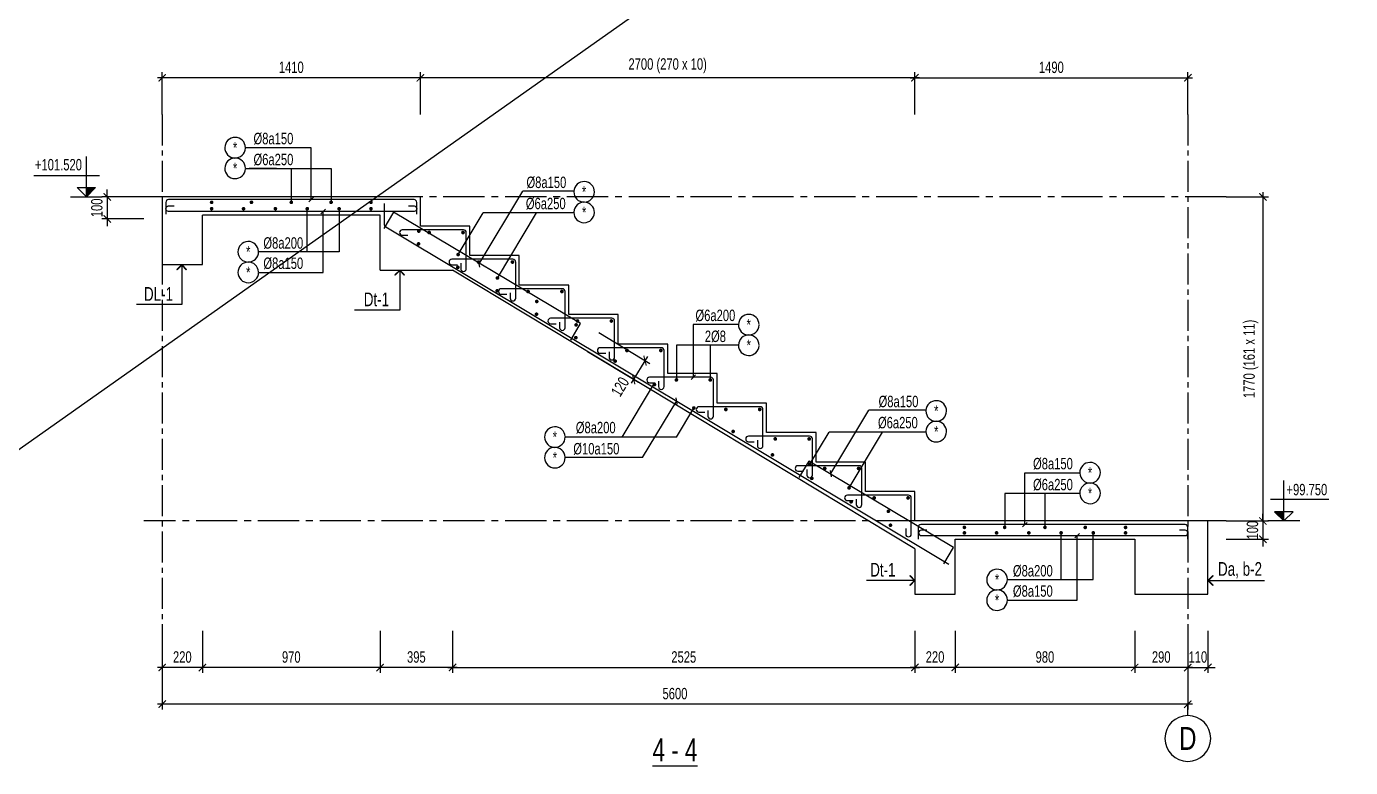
# Model space of a CAD drawing. Header units: millimetres. Extents: x -77370 to 109412, y -14880 to 214694.
# Drawn here: x 18542 to 33001, y 115841 to 123934 of the extents above; entities that cross this region are included whole.
import ezdxf
from ezdxf.enums import TextEntityAlignment as Align

# ---------------------------------------------------------------- set-up
doc = ezdxf.new("R2010")
doc.units = ezdxf.units.MM
doc.header["$LTSCALE"] = 300
doc.header["$MEASUREMENT"] = 0
doc.header["$PDMODE"] = 66
doc.linetypes.add('CENTER2', pattern=[1.125, 0.75, -0.125, 0.125, -0.125])
doc.layers.get('0').update_dxf_attribs({"linetype": 'CONTINUOUS'})
doc.layers.get('DEFPOINTS').update_dxf_attribs({"linetype": 'CONTINUOUS'})
for name, color, linetype in [('CDC.01.AXIS', 160, 'CENTER2'), ('CDC.02.DIM', 1, 'CONTINUOUS'), ('CDC.03.BORDER', 3, 'CONTINUOUS'), ('CDC.05.STEEL', 4, 'CONTINUOUS'), ('CDC.06.TEXT', 2, 'CONTINUOUS'), ('CDC.11.NOTE', 8, 'CONTINUOUS'), ('CDC.14.STEELNUM', 2, 'CONTINUOUS'), ('KCS_DIM', 1, 'CONTINUOUS'), ('KCS_SNODE', 6, 'CONTINUOUS')]:
    doc.layers.add(name, color=color, linetype=linetype)
doc.layers.add('KCS_Plotter', color=11, linetype='CONTINUOUS', plot=False)
doc.styles.add('KCS_BIGTEXT', font='arial.ttf', dxfattribs={"width": 0.7})
doc.styles.add('KCS_SMTEXT', font='arial.ttf', dxfattribs={"width": 0.7})
doc.styles.add('SMTEXT', font='arial.ttf', dxfattribs={"width": 0.7})
doc.dimstyles.new('KCS_DIM25', dxfattribs={"dimscale": 2, "dimtxt": 62.5, "dimasz": 40, "dimexe": 30, "dimexo": 0, "dimgap": 25, "dimtad": 1, "dimdec": 0, "dimlfac": 0.5, "dimzin": 13, "dimdsep": 46, "dimtxsty": 'KCS_SMTEXT', "dimblk": 'ARCHTICK', "dimcen": 0, "dimdle": 25, "dimclrd": 1, "dimclre": 1, "dimclrt": 2, "dimadec": 0, "dimazin": 0, "dimtfac": 1, "dimtdec": 0, "dimtix": 1, "dimtmove": 2, "dimatfit": 3, "dimfxl": 1, "dimtolj": 1, "dimtzin": 13, "dimarcsym": 0})

# ---------------------------------------------------------------- blocks, each defined once
blk = doc.blocks.new('_ArchTick')
at = {"color": 0, "linetype": 'ByBlock', "const_width": 0.15}
blk.add_lwpolyline([(-0.5, -0.5), (0.5, 0.5)], dxfattribs=at)
blk = doc.blocks.new('*D301')
at = {"layer": 'CDC.02.DIM', "color": 1, "lineweight": -2, "transparency": 16777216}
for p, q in [((31644, 122073), (32104, 122073)), ((32044, 122123), (32044, 118483)), ((31644, 118533), (32104, 118533))]:
    blk.add_line(p, q, dxfattribs=at)
at = {"layer": 'DEFPOINTS', "color": 0, "transparency": 16777216}
for p in [(31644, 122073), (31644, 118533), (32044, 118533)]:
    blk.add_point(p, dxfattribs=at)
at = {"layer": 'CDC.02.DIM', "color": 1, "lineweight": -2, "transparency": 16777216, "xscale": 80, "yscale": 80, "zscale": 80}
for p, rotation in [((32044, 122073), 90), ((32044, 118533), 270)]:
    blk.add_blockref('_ArchTick', p, dxfattribs=dict(at, rotation=rotation))
at = {"layer": 'CDC.02.DIM', "color": 2, "transparency": 16777216, "insert": (31912, 120303), "char_height": 125, "attachment_point": 5, "rotation": 90, "style": 'KCS_SMTEXT'}
blk.add_mtext('\\A1;1770 (161 x 11)', dxfattribs=at)
blk = doc.blocks.new('*D302')
at = {"layer": 'CDC.02.DIM', "color": 1, "lineweight": -2, "transparency": 16777216}
for p, q in [((23195, 117333), (23195, 116873)), ((28244, 117333), (28244, 116873)), ((23145, 116933), (28294, 116933))]:
    blk.add_line(p, q, dxfattribs=at)
at = {"layer": 'DEFPOINTS', "color": 0, "transparency": 16777216}
for p in [(23195, 117333, 0), (28244, 117333), (28244, 116933)]:
    blk.add_point(p, dxfattribs=at)
at = {"layer": 'CDC.02.DIM', "color": 1, "lineweight": -2, "transparency": 16777216, "xscale": 80, "yscale": 80, "zscale": 80, "rotation": 180}
blk.add_blockref('_ArchTick', (23195, 116933), dxfattribs=at)
at = {"layer": 'CDC.02.DIM', "color": 1, "lineweight": -2, "transparency": 16777216, "xscale": 80, "yscale": 80, "zscale": 80}
blk.add_blockref('_ArchTick', (28244, 116933), dxfattribs=at)
at = {"layer": 'CDC.02.DIM', "color": 2, "transparency": 16777216, "insert": (25720, 117047), "char_height": 125, "attachment_point": 5, "style": 'KCS_SMTEXT'}
blk.add_mtext('\\A1;2525', dxfattribs=at)
blk = doc.blocks.new('*D315')
at = {"layer": 'CDC.02.DIM', "color": 1, "lineweight": -2, "transparency": 16777216}
for p, q in [((28244, 117333), (28244, 116873)), ((28684, 117333), (28684, 116873)), ((28734, 116933), (28194, 116933))]:
    blk.add_line(p, q, dxfattribs=at)
at = {"layer": 'DEFPOINTS', "color": 0, "transparency": 16777216}
for p in [(28244, 117333), (28684, 117333), (28244, 116933)]:
    blk.add_point(p, dxfattribs=at)
at = {"layer": 'CDC.02.DIM', "color": 1, "lineweight": -2, "transparency": 16777216, "xscale": 80, "yscale": 80, "zscale": 80, "rotation": 180}
blk.add_blockref('_ArchTick', (28244, 116933), dxfattribs=at)
at = {"layer": 'CDC.02.DIM', "color": 1, "lineweight": -2, "transparency": 16777216, "xscale": 80, "yscale": 80, "zscale": 80}
blk.add_blockref('_ArchTick', (28684, 116933), dxfattribs=at)
at = {"layer": 'CDC.02.DIM', "color": 2, "transparency": 16777216, "insert": (28464, 117047), "char_height": 125, "attachment_point": 5, "style": 'KCS_SMTEXT'}
blk.add_mtext('\\A1;220', dxfattribs=at)
blk = doc.blocks.new('*D316')
at = {"layer": 'CDC.02.DIM', "color": 1, "lineweight": -2, "transparency": 16777216}
for p, q in [((31224, 117333), (31224, 116873)), ((31444, 117333), (31444, 116873)), ((31224, 116933), (31144, 116933)), ((31224, 116933), (31444, 116933)), ((31444, 116933), (31524, 116933))]:
    blk.add_line(p, q, dxfattribs=at)
at = {"layer": 'DEFPOINTS', "color": 0, "transparency": 16777216}
for p in [(31224, 117333), (31444, 117333), (31444, 116933)]:
    blk.add_point(p, dxfattribs=at)
at = {"layer": 'CDC.02.DIM', "color": 1, "lineweight": -2, "transparency": 16777216, "xscale": 80, "yscale": 80, "zscale": 80}
blk.add_blockref('_ArchTick', (31224, 116933), dxfattribs=at)
at = {"layer": 'CDC.02.DIM', "color": 1, "lineweight": -2, "transparency": 16777216, "xscale": 80, "yscale": 80, "zscale": 80, "rotation": 180}
blk.add_blockref('_ArchTick', (31444, 116933), dxfattribs=at)
at = {"layer": 'CDC.02.DIM', "color": 2, "transparency": 16777216, "insert": (31334, 117047), "char_height": 125, "attachment_point": 5, "style": 'KCS_SMTEXT'}
blk.add_mtext('\\A1;110', dxfattribs=at)
blk = doc.blocks.new('*D317')
at = {"layer": 'CDC.02.DIM', "color": 1, "lineweight": -2, "transparency": 16777216}
for p, q in [((30644, 117333), (30644, 116873)), ((31224, 117333), (31224, 116873)), ((31274, 116933), (30594, 116933))]:
    blk.add_line(p, q, dxfattribs=at)
at = {"layer": 'DEFPOINTS', "color": 0, "transparency": 16777216}
for p in [(30644, 117333, 0), (31224, 117333, 0), (30644, 116933)]:
    blk.add_point(p, dxfattribs=at)
at = {"layer": 'CDC.02.DIM', "color": 1, "lineweight": -2, "transparency": 16777216, "xscale": 80, "yscale": 80, "zscale": 80, "rotation": 180}
blk.add_blockref('_ArchTick', (30644, 116933), dxfattribs=at)
at = {"layer": 'CDC.02.DIM', "color": 1, "lineweight": -2, "transparency": 16777216, "xscale": 80, "yscale": 80, "zscale": 80}
blk.add_blockref('_ArchTick', (31224, 116933), dxfattribs=at)
at = {"layer": 'CDC.02.DIM', "color": 2, "transparency": 16777216, "insert": (30934, 117047), "char_height": 125, "attachment_point": 5, "style": 'KCS_SMTEXT'}
blk.add_mtext('\\A1;290', dxfattribs=at)
blk = doc.blocks.new('*D318')
at = {"layer": 'CDC.02.DIM', "color": 1, "lineweight": -2, "transparency": 16777216}
for p, q in [((28294, 123373), (22794, 123373)), ((22844, 122973), (22844, 123433)), ((28244, 122973), (28244, 123433))]:
    blk.add_line(p, q, dxfattribs=at)
at = {"layer": 'DEFPOINTS', "color": 0, "transparency": 16777216}
for p in [(22844, 123373), (22844, 122973), (28244, 122973, 0)]:
    blk.add_point(p, dxfattribs=at)
at = {"layer": 'CDC.02.DIM', "color": 1, "lineweight": -2, "transparency": 16777216, "xscale": 80, "yscale": 80, "zscale": 80, "rotation": 180}
blk.add_blockref('_ArchTick', (22844, 123373), dxfattribs=at)
at = {"layer": 'CDC.02.DIM', "color": 1, "lineweight": -2, "transparency": 16777216, "xscale": 80, "yscale": 80, "zscale": 80}
blk.add_blockref('_ArchTick', (28244, 123373), dxfattribs=at)
at = {"layer": 'CDC.02.DIM', "color": 2, "transparency": 16777216, "insert": (25544, 123505), "char_height": 125, "attachment_point": 5, "style": 'KCS_SMTEXT'}
blk.add_mtext('\\A1;2700 (270 x 10)', dxfattribs=at)
blk = doc.blocks.new('*D319')
at = {"layer": 'CDC.02.DIM', "color": 1, "lineweight": -2, "transparency": 16777216}
for p, q in [((22894, 123373), (19974, 123373)), ((20024, 122973), (20024, 123433)), ((22844, 122973), (22844, 123433))]:
    blk.add_line(p, q, dxfattribs=at)
at = {"layer": 'DEFPOINTS', "color": 0, "transparency": 16777216}
for p in [(20024, 123373), (20024, 122973), (22844, 122973)]:
    blk.add_point(p, dxfattribs=at)
at = {"layer": 'CDC.02.DIM', "color": 1, "lineweight": -2, "transparency": 16777216, "xscale": 80, "yscale": 80, "zscale": 80, "rotation": 180}
blk.add_blockref('_ArchTick', (20024, 123373), dxfattribs=at)
at = {"layer": 'CDC.02.DIM', "color": 1, "lineweight": -2, "transparency": 16777216, "xscale": 80, "yscale": 80, "zscale": 80}
blk.add_blockref('_ArchTick', (22844, 123373), dxfattribs=at)
at = {"layer": 'CDC.02.DIM', "color": 2, "transparency": 16777216, "insert": (21434, 123487), "char_height": 125, "attachment_point": 5, "style": 'KCS_SMTEXT'}
blk.add_mtext('\\A1;1410', dxfattribs=at)
blk = doc.blocks.new('*D320')
at = {"layer": 'CDC.02.DIM', "color": 1, "lineweight": -2, "transparency": 16777216}
for p, q in [((28194, 123373), (31275, 123373)), ((28244, 122973), (28244, 123433)), ((31225, 122973), (31225, 123433))]:
    blk.add_line(p, q, dxfattribs=at)
at = {"layer": 'DEFPOINTS', "color": 0, "transparency": 16777216}
for p in [(31225, 123373), (28244, 122973, 0), (31225, 122973)]:
    blk.add_point(p, dxfattribs=at)
at = {"layer": 'CDC.02.DIM', "color": 1, "lineweight": -2, "transparency": 16777216, "xscale": 80, "yscale": 80, "zscale": 80, "rotation": 180}
blk.add_blockref('_ArchTick', (28244, 123373), dxfattribs=at)
at = {"layer": 'CDC.02.DIM', "color": 1, "lineweight": -2, "transparency": 16777216, "xscale": 80, "yscale": 80, "zscale": 80}
blk.add_blockref('_ArchTick', (31225, 123373), dxfattribs=at)
at = {"layer": 'CDC.02.DIM', "color": 2, "transparency": 16777216, "insert": (29734, 123487), "char_height": 125, "attachment_point": 5, "style": 'KCS_SMTEXT'}
blk.add_mtext('\\A1;1490', dxfattribs=at)
blk = doc.blocks.new('*D321')
at = {"layer": 'CDC.02.DIM', "color": 1, "lineweight": -2, "transparency": 16777216}
for p, q in [((28684, 117333), (28684, 116873)), ((30644, 117333), (30644, 116873)), ((30694, 116933), (28634, 116933))]:
    blk.add_line(p, q, dxfattribs=at)
at = {"layer": 'DEFPOINTS', "color": 0, "transparency": 16777216}
for p in [(28684, 117333), (30644, 117333), (28684, 116933)]:
    blk.add_point(p, dxfattribs=at)
at = {"layer": 'CDC.02.DIM', "color": 1, "lineweight": -2, "transparency": 16777216, "xscale": 80, "yscale": 80, "zscale": 80, "rotation": 180}
blk.add_blockref('_ArchTick', (28684, 116933), dxfattribs=at)
at = {"layer": 'CDC.02.DIM', "color": 1, "lineweight": -2, "transparency": 16777216, "xscale": 80, "yscale": 80, "zscale": 80}
blk.add_blockref('_ArchTick', (30644, 116933), dxfattribs=at)
at = {"layer": 'CDC.02.DIM', "color": 2, "transparency": 16777216, "insert": (29664, 117047), "char_height": 125, "attachment_point": 5, "style": 'KCS_SMTEXT'}
blk.add_mtext('\\A1;980', dxfattribs=at)
blk = doc.blocks.new('*D322')
at = {"layer": 'CDC.02.DIM', "color": 1, "lineweight": -2, "transparency": 16777216}
for p, q in [((22404, 117333), (22404, 116873)), ((23195, 117333), (23195, 116873)), ((23245, 116933), (22354, 116933))]:
    blk.add_line(p, q, dxfattribs=at)
at = {"layer": 'DEFPOINTS', "color": 0, "transparency": 16777216}
for p in [(22404, 117333), (23195, 117333), (22404, 116933)]:
    blk.add_point(p, dxfattribs=at)
at = {"layer": 'CDC.02.DIM', "color": 1, "lineweight": -2, "transparency": 16777216, "xscale": 80, "yscale": 80, "zscale": 80, "rotation": 180}
blk.add_blockref('_ArchTick', (22404, 116933), dxfattribs=at)
at = {"layer": 'CDC.02.DIM', "color": 1, "lineweight": -2, "transparency": 16777216, "xscale": 80, "yscale": 80, "zscale": 80}
blk.add_blockref('_ArchTick', (23195, 116933), dxfattribs=at)
at = {"layer": 'CDC.02.DIM', "color": 2, "transparency": 16777216, "insert": (22800, 117047), "char_height": 125, "attachment_point": 5, "style": 'KCS_SMTEXT'}
blk.add_mtext('\\A1;395', dxfattribs=at)
blk = doc.blocks.new('*D323')
at = {"layer": 'CDC.02.DIM', "color": 1, "lineweight": -2, "transparency": 16777216}
for p, q in [((20464, 117333), (20464, 116873)), ((22404, 117333), (22404, 116873)), ((22454, 116933), (20414, 116933))]:
    blk.add_line(p, q, dxfattribs=at)
at = {"layer": 'DEFPOINTS', "color": 0, "transparency": 16777216}
for p in [(20464, 117333), (22404, 117333), (20464, 116933)]:
    blk.add_point(p, dxfattribs=at)
at = {"layer": 'CDC.02.DIM', "color": 1, "lineweight": -2, "transparency": 16777216, "xscale": 80, "yscale": 80, "zscale": 80, "rotation": 180}
blk.add_blockref('_ArchTick', (20464, 116933), dxfattribs=at)
at = {"layer": 'CDC.02.DIM', "color": 1, "lineweight": -2, "transparency": 16777216, "xscale": 80, "yscale": 80, "zscale": 80}
blk.add_blockref('_ArchTick', (22404, 116933), dxfattribs=at)
at = {"layer": 'CDC.02.DIM', "color": 2, "transparency": 16777216, "insert": (21434, 117047), "char_height": 125, "attachment_point": 5, "style": 'KCS_SMTEXT'}
blk.add_mtext('\\A1;970', dxfattribs=at)
blk = doc.blocks.new('*D324')
at = {"layer": 'CDC.02.DIM', "color": 1, "lineweight": -2, "transparency": 16777216}
for p, q in [((20024, 117333), (20024, 116873)), ((20464, 117333), (20464, 116873)), ((20514, 116933), (19974, 116933))]:
    blk.add_line(p, q, dxfattribs=at)
at = {"layer": 'DEFPOINTS', "color": 0, "transparency": 16777216}
for p in [(20024, 117333), (20464, 117333), (20024, 116933)]:
    blk.add_point(p, dxfattribs=at)
at = {"layer": 'CDC.02.DIM', "color": 1, "lineweight": -2, "transparency": 16777216, "xscale": 80, "yscale": 80, "zscale": 80, "rotation": 180}
blk.add_blockref('_ArchTick', (20024, 116933), dxfattribs=at)
at = {"layer": 'CDC.02.DIM', "color": 1, "lineweight": -2, "transparency": 16777216, "xscale": 80, "yscale": 80, "zscale": 80}
blk.add_blockref('_ArchTick', (20464, 116933), dxfattribs=at)
at = {"layer": 'CDC.02.DIM', "color": 2, "transparency": 16777216, "insert": (20244, 117047), "char_height": 125, "attachment_point": 5, "style": 'KCS_SMTEXT'}
blk.add_mtext('\\A1;220', dxfattribs=at)
blk = doc.blocks.new('*U237')
for p, q in [((-361, 0), (-361, 210)), ((-361, 210), (1480, 210)), ((1480, 210), (1480, 0))]:
    blk.add_line(p, q)
blk = doc.blocks.new('*U238')
for p, q in [((-1480, 0), (-1480, 210)), ((-1480, 210), (897, 210)), ((897, 210), (897, 0))]:
    blk.add_line(p, q)
blk = doc.blocks.new('ThepBacThang 2')
at = {"layer": 'CDC.05.STEEL'}
blk.add_lwpolyline([(100, -405), (100, -465, -1), (40, -465), (40, -70, -0.414214), (70, -40), (738, -40, -1), (738, -100), (676, -100)], format="xyb", dxfattribs=at)
at = {"layer": 'KCS_SNODE', "const_width": 20}
for points in [[(70, -61, -1), (80, -79, -1)], [(440, -61, -1), (450, -79, -1)]]:
    blk.add_lwpolyline(points, format="xyb", close=True, dxfattribs=at)
blk = doc.blocks.new('*D312')
at = {"layer": 'CDC.02.DIM', "color": 1, "lineweight": -2, "transparency": 16777216}
for p, q in [((32044, 118533), (32044, 118613)), ((31644, 118533), (32104, 118533)), ((32044, 118533), (32044, 118333)), ((31644, 118333), (32104, 118333)), ((32044, 118333), (32044, 118253))]:
    blk.add_line(p, q, dxfattribs=at)
at = {"layer": 'DEFPOINTS', "color": 0, "transparency": 16777216}
for p in [(31644, 118533, 0), (31644, 118333, 0), (32044, 118333)]:
    blk.add_point(p, dxfattribs=at)
at = {"layer": 'CDC.02.DIM', "color": 1, "lineweight": -2, "transparency": 16777216, "xscale": 80, "yscale": 80, "zscale": 80}
for p, rotation in [((32044, 118533), 270), ((32044, 118333), 90)]:
    blk.add_blockref('_ArchTick', p, dxfattribs=dict(at, rotation=rotation))
at = {"layer": 'CDC.02.DIM', "color": 2, "transparency": 16777216, "insert": (31931, 118433), "char_height": 125, "attachment_point": 5, "rotation": 90, "style": 'KCS_SMTEXT'}
blk.add_mtext('\\A1;100', dxfattribs=at)
blk = doc.blocks.new('*D313')
at = {"layer": 'CDC.02.DIM', "color": 1, "lineweight": -2, "transparency": 16777216}
for p, q in [((24792, 120590), (25348, 120254)), ((24668, 120385), (25224, 120049)), ((25323, 120328), (25147, 120037))]:
    blk.add_line(p, q, dxfattribs=at)
at = {"layer": 'DEFPOINTS', "color": 0, "transparency": 16777216}
for p in [(24792, 120590, 0), (24668, 120385, 0), (25173, 120080)]:
    blk.add_point(p, dxfattribs=at)
at = {"layer": 'CDC.02.DIM', "color": 1, "lineweight": -2, "transparency": 16777216, "xscale": 80, "yscale": 80, "zscale": 80}
for p, rotation in [((25297, 120285), 58.90802407499743), ((25173, 120080), 238.9080240749975)]:
    blk.add_blockref('_ArchTick', p, dxfattribs=dict(at, rotation=rotation))
at = {"layer": 'CDC.02.DIM', "color": 2, "transparency": 16777216, "insert": (25025, 119999), "char_height": 125, "attachment_point": 5, "rotation": 58.908, "style": 'KCS_SMTEXT'}
blk.add_mtext('\\A1;120', dxfattribs=at)
blk = doc.blocks.new('*D314')
at = {"layer": 'CDC.02.DIM', "color": 1, "lineweight": -2, "transparency": 16777216}
for p, q in [((20024, 117333), (20024, 116473)), ((31224, 117333), (31224, 116473)), ((31274, 116533), (19974, 116533))]:
    blk.add_line(p, q, dxfattribs=at)
at = {"layer": 'DEFPOINTS', "color": 0, "transparency": 16777216}
for p in [(20024, 117333, 0), (31224, 117333, 0), (20024, 116533)]:
    blk.add_point(p, dxfattribs=at)
at = {"layer": 'CDC.02.DIM', "color": 1, "lineweight": -2, "transparency": 16777216, "xscale": 80, "yscale": 80, "zscale": 80, "rotation": 180}
blk.add_blockref('_ArchTick', (20024, 116533), dxfattribs=at)
at = {"layer": 'CDC.02.DIM', "color": 1, "lineweight": -2, "transparency": 16777216, "xscale": 80, "yscale": 80, "zscale": 80}
blk.add_blockref('_ArchTick', (31224, 116533), dxfattribs=at)
at = {"layer": 'CDC.02.DIM', "color": 2, "transparency": 16777216, "insert": (25624, 116647), "char_height": 125, "attachment_point": 5, "style": 'KCS_SMTEXT'}
blk.add_mtext('\\A1;5600', dxfattribs=at)
blk = doc.blocks.new('*D440')
at = {"layer": 'CDC.02.DIM', "color": 1, "lineweight": -2, "transparency": 16777216}
for p, q in [((19824, 122073), (19364, 122073)), ((19424, 122073), (19424, 122153)), ((19424, 122073), (19424, 121833)), ((19824, 121833), (19364, 121833)), ((19424, 121833), (19424, 121753))]:
    blk.add_line(p, q, dxfattribs=at)
at = {"layer": 'DEFPOINTS', "color": 0, "transparency": 16777216}
for p in [(19824, 122073, 0), (19424, 121833), (19824, 121833, 0)]:
    blk.add_point(p, dxfattribs=at)
at = {"layer": 'CDC.02.DIM', "color": 1, "lineweight": -2, "transparency": 16777216, "xscale": 80, "yscale": 80, "zscale": 80}
for p, rotation in [((19424, 122073), 270), ((19424, 121833), 90)]:
    blk.add_blockref('_ArchTick', p, dxfattribs=dict(at, rotation=rotation))
at = {"layer": 'CDC.02.DIM', "color": 2, "transparency": 16777216, "insert": (19311, 121953), "char_height": 125, "attachment_point": 5, "rotation": 90, "style": 'KCS_SMTEXT'}
blk.add_mtext('\\A1;100', dxfattribs=at)
blk = doc.blocks.new('_Axis name')
at = {"layer": 'KCS_DIM'}
blk.add_line((0, 2.5), (0, 0), dxfattribs=at)
blk.add_circle((0, 7.5), 5, dxfattribs=at)
at = {"layer": 'KCS_DIM', "color": 4, "style": 'KCS_BIGTEXT', "width": 0.75}
blk.add_attdef('.', text='', height=5, dxfattribs=at).set_placement((0, 7.5), align=Align.MIDDLE)

msp = doc.modelspace()

# ---------------------------------------------------------------- linework, layer by layer
at = {"layer": 'CDC.01.AXIS', "ltscale": 1.5}
for p, q in [((20024.4, 122973.2), (20024.4, 117333.2, 0)), ((31224.5, 122973.2), (31224.5, 117333.2, 0))]:
    msp.add_line(p, q, dxfattribs=at)
at = {"layer": 'CDC.01.AXIS', "ltscale": 2}
for p, q in [((31644.4, 122073.2, 0), (19824.4, 122073.2, 0)), ((31644.4, 118533.2, 0), (19824.4, 118533.2, 0))]:
    msp.add_line(p, q, dxfattribs=at)
at = {"layer": 'CDC.02.DIM', "color": 1, "linetype": 'ByBlock'}
for p, q in [((19196.2, 122073.2), (19196.2, 122514.4)), ((18621.8, 122306.8), (19340.1, 122306.8)), ((19023, 122073.2), (19369.4, 122073.2)), ((19095.6, 122173.9), (19296.9, 122173.9)), ((19196.2, 122073.2), (19095.6, 122173.9)), ((19196.2, 122073.2), (19296.9, 122173.9)), ((32272.6, 118533.3, 0), (32272.6, 118974.4, 0)), ((32766.1, 118766.8, 0), (32128.8, 118766.8, 0)), ((32373.3, 118633.9, 0), (32172, 118633.9, 0)), ((32272.6, 118533.3, 0), (32172, 118633.9, 0)), ((32272.6, 118533.3, 0), (32373.3, 118633.9, 0)), ((32445.9, 118533.3, 0), (32099.4, 118533.3, 0))]:
    msp.add_line(p, q, dxfattribs=at)
at = {"layer": 'CDC.02.DIM'}
for points in [[(19296.9, 122173.9), (19196.2, 122073.2), (19196.2, 122173.9)], [(32172, 118633.9, 0), (32272.6, 118533.3, 0), (32272.6, 118633.9, 0)]]:
    msp.add_solid(points, dxfattribs=at)
at = {"layer": 'CDC.03.BORDER'}
for p, q in [((22844.4, 122073.2, 0), (20024.4, 122073.2, 0)), ((20024.4, 122073.2, 0), (20024.4, 121333.2, 0)), ((22844.4, 121753.2, 0), (22844.4, 122073.2, 0)), ((22404.4, 121873.2, 0), (20464.4, 121873.2, 0)), ((20464.4, 121333.2, 0), (20464.4, 121873.2, 0)), ((22404.4, 121273.2, 0), (22404.4, 121873.2, 0)), ((20024.4, 121333.2, 0), (20464.4, 121333.2, 0)), ((22404.4, 121273.2, 0), (23194.7, 121273.2, 0)), ((28243.4, 118228.7), (23194.7, 121273.2)), ((31444.4, 118533.2, 0), (28244.4, 118533.2, 0)), ((31444.4, 117733.2, 0), (31444.4, 118533.2, 0)), ((28684.4, 117733.2, 0), (28684.4, 118333.2, 0)), ((28684.4, 118333.2, 0), (30644.3, 118333.2, 0)), ((30644.3, 118333.2, 0), (30644.3, 117733.2, 0)), ((28244.4, 118230.4, 0), (28244.4, 117733.2, 0)), ((28244.4, 117733.2, 0), (28684.4, 117733.2, 0)), ((30644.3, 117733.2, 0), (31444.4, 117733.2, 0))]:
    msp.add_line(p, q, dxfattribs=at)
at = {"layer": 'CDC.03.BORDER', "elevation": 0}
msp.add_lwpolyline([(28244.4, 118533.2), (28244.4, 118855.2), (27704.4, 118855.2), (27704.4, 119177.2), (27164.4, 119177.2), (27164.4, 119499.2), (26624.4, 119499.2), (26624.4, 119821.2), (26084.4, 119821.2), (26084.4, 120143.2), (25544.4, 120143.2), (25544.4, 120465.2), (25004.4, 120465.2), (25004.4, 120787.2), (24464.4, 120787.2), (24464.4, 121109.2), (23924.4, 121109.2), (23924.4, 121431.2), (23384.4, 121431.2), (23384.4, 121753.2), (22844.4, 121753.2)], dxfattribs=at)
at = {"layer": 'CDC.05.STEEL', "elevation": 0}
for points in [[(22804.4, 121883.2), (22804.4, 122013.2, 0.4142137), (22774.4, 122043.2), (20094.4, 122043.2, 0.4142132), (20064.4, 122013.2), (20064.4, 121883.2)], [(22714.4, 121973.2), (22774.4, 121973.2, -1), (22774.4, 121913.2), (20094.3, 121913.2, -1), (20094.3, 121973.2), (20154.3, 121973.2)], [(28614.7, 118059.3), (22467.1, 121743.5, -0.2634471), (22452.5, 121769.2), (22452.5, 121999.1)], [(31224.4, 118333.2), (31224.4, 118463.2, 0.4142137), (31194.4, 118493.2), (28308.3, 118493.2, 0.4142132), (28278.3, 118463.2), (28278.3, 118333.2)], [(28374.4, 118433.2), (28314.4, 118433.2, 1), (28314.4, 118373.2), (31194.4, 118373.2, 1), (31194.4, 118433.2), (31134.4, 118433.2)]]:
    msp.add_lwpolyline(points, format="xyb", dxfattribs=at)
at = {"layer": 'CDC.11.NOTE'}
for p, q in [((20933.1, 122383.4), (21868.7, 122383.4)), ((21434, 122383.4), (21434, 122013.4, 0)), ((21868.7, 122383.4), (21868.7, 122013.4, 0)), ((23485.7, 121339.9), (23963.4, 122136.1)), ((24519.5, 122136.1), (23963.4, 122136.1)), ((23255.9, 121442.8), (23529.2, 121898.4)), ((24519.3, 121898.4), (23529.2, 121898.4)), ((23684.6, 121185.6), (24112.3, 121898.4)), ((25048.9, 119449.7), (25390.9, 120019.7)), ((25271.1, 119224.7), (25642.8, 119844.2)), ((25639.4, 119449.7), (25829.7, 119767)), ((27326.8, 119050.8, 0), (27742, 119742.7, 0)), ((28364.7, 119742.7, 0), (27742, 119742.7, 0)), ((25639.4, 119449.7), (24424.8, 119449.7)), ((27097, 119153.7, 0), (27307.8, 119504.9, 0)), ((28364.5, 119504.9, 0), (27307.8, 119504.9, 0)), ((27525.8, 118896.4, 0), (27890.8, 119504.9, 0)), ((25271.1, 119224.7), (24424.8, 119224.7)), ((30044.4, 118833.2), (29224.4, 118833.2)), ((29224.4, 118833.2), (29224.4, 118463.2, 0)), ((29664.4, 118833.2), (29664.4, 118463.2, 0))]:
    msp.add_line(p, q, dxfattribs=at)
at = {"layer": 'CDC.11.NOTE', "elevation": 0}
for points in [[(21651.6, 122043.3), (21651.6, 122608.3), (20933.1, 122608.3)], [(21273.3, 122383.4), (20973.1, 122383.4)], [(21626.8, 122018.6), (21676.3, 122068.1)], [(21956.4, 121943.2), (21956.4, 121473.2), (21076.6, 121473.2)], [(21076.6, 121248.2), (21783.1, 121248.2), (21783.1, 121913.2)], [(21608.4, 121473.2), (21608.4, 121943.2)], [(21757.7, 121888.5), (21807.2, 121938)], [(20238.3, 121333.2), (20185.3, 121280.2), (20188.9, 121276.7), (20238.3, 121328.2), (20287.8, 121276.7), (20291.4, 121280.2), (20238.3, 121333.2), (20238.3, 120896.4), (19745, 120896.4)], [(20238.3, 121333.2), (20185.3, 121280.2), (20188.9, 121276.7), (20238.3, 121328.2), (20287.8, 121276.7), (20291.4, 121280.2), (20238.3, 121333.2), (20238.3, 120896.4), (19745, 120896.4)], [(23491.8, 121305.5), (23479.6, 121374.4)], [(22618.3, 121273.2), (22565.3, 121220.2), (22568.8, 121216.7), (22618.3, 121268.2), (22667.8, 121216.7), (22671.4, 121220.2), (22618.3, 121273.2), (22618.3, 120836.4), (22125, 120836.4)], [(22618.3, 121273.2), (22565.3, 121220.2), (22568.8, 121216.7), (22618.3, 121268.2), (22667.8, 121216.7), (22671.4, 121220.2), (22618.3, 121273.2), (22618.3, 120836.4), (22125, 120836.4)], [(26317.4, 120677.3), (25824.4, 120677.3), (25824.4, 120103.2)], [(26317.4, 120452.3), (25639.4, 120452.3), (25639.4, 120073.2)], [(26009.4, 120452.3), (26009.4, 120083.2)], [(25799.7, 120078.5), (25849.2, 120128)], [(25648.9, 119809.7), (25636.7, 119878.6)], [(27333, 119016.3), (27320.7, 119085.3)], [(29444.4, 118493.2), (29444.4, 119058.2), (30044.4, 119058.2)], [(29419.7, 118468.5), (29469.2, 118518)], [(29253.6, 117893.2), (30192.4, 117893.2), (30192.4, 118403.2)], [(29253.6, 117668.2), (30016.4, 117668.2), (30016.4, 118373.2)], [(29840.4, 117899.2), (29840.4, 118403.2)], [(29991.7, 118348.5), (30041.2, 118398)], [(28244.4, 117883.2), (28191.4, 117830.2), (28187.9, 117833.7), (28239.4, 117883.2), (28187.9, 117932.7), (28191.4, 117936.3), (28244.4, 117883.2), (27715.5, 117883.2)], [(31444.4, 117883.2), (31497.5, 117830.2), (31501, 117833.7), (31449.4, 117883.2), (31501, 117932.7), (31497.5, 117936.3), (31444.4, 117883.2), (32061.8, 117883.2)]]:
    msp.add_lwpolyline(points, dxfattribs=at)
at = {"layer": 'CDC.14.STEELNUM', "color": 8}
for centre, start, end in [((20820.6, 122609.8), 0, 357.70756), ((20820.6, 122384.8), 0, 357.70756), ((24631.7, 122127.9), 180, 177.70756), ((24631.7, 121902.9), 180, 177.70756), ((20964.1, 121473.2), 2.29244, 0), ((20964.1, 121248.2), 2.29244, 0), ((26429.9, 120677.3, 0), 0, 357.70756), ((26429.9, 120452.3, 0), 0, 357.70756), ((28476.9, 119734.4, 0), 180, 177.70756), ((28476.9, 119509.4, 0), 180, 177.70756), ((24312.3, 119449.7), 2.29244, 0), ((24312.3, 119224.7), 2.29244, 0), ((30156.9, 119059.7, 0), 182.29244, 180), ((30156.9, 118834.7, 0), 182.29244, 180), ((29141.1, 117893.2, 0), 2.29244, 0), ((29141.1, 117668.2, 0), 2.29244, 0)]:
    msp.add_arc(centre, 112.5, start, end, dxfattribs=at)
at = {"layer": 'KCS_Plotter'}
msp.add_line((0, 106277), (42050, 135977), dxfattribs=at)
at = {"layer": 'KCS_SNODE', "const_width": 20, "elevation": 0}
for points in [[(20558.4, 122021.2, 1), (20570.4, 122005.2, 1)], [(20993.2, 122021.3, 1), (21005.2, 122005.3, 1)], [(21428, 122021.4, 1), (21440, 122005.4, 1)], [(21862.7, 122021.4, 1), (21874.7, 122005.4, 1)], [(22310.1, 122021.2, -1), (22298.1, 122005.2, -1)], [(20570.4, 121935.2, 1), (20558.4, 121951.2, 1)], [(20918.4, 121935.2, 1), (20906.4, 121951.2, 1)], [(21266.4, 121935.2, 1), (21254.4, 121951.2, 1)], [(21614.4, 121935.2, 1), (21602.4, 121951.2, 1)], [(21962.4, 121935.2, 1), (21950.4, 121951.2, 1)], [(22310.4, 121935.2, 1), (22298.4, 121951.2, 1)], [(22817, 121695.5, -1), (22835.9, 121702.3, -1)], [(22814.2, 121556.2, -1), (22833, 121562.9, -1)], [(23246.5, 121439.4, -1), (23265.3, 121446.2, -1)], [(23243.6, 121300.1, -1), (23262.4, 121306.9, -1)], [(23675.9, 121183.4, -1), (23694.7, 121190.2, -1)], [(23673.1, 121044, -1), (23691.9, 121050.8, -1)], [(23673.1, 121044, -1), (23691.9, 121050.8, -1)], [(24105.4, 120927.3, -1), (24124.2, 120934.1, -1)], [(24102.5, 120787.9, -1), (24121.3, 120794.7, -1)], [(24534.8, 120671.2, -1), (24553.6, 120678, -1)], [(24532, 120531.9, -1), (24550.8, 120538.6, -1)], [(24961.4, 120275.8, -1), (24980.2, 120282.6, -1)], [(25390.9, 120019.7, -1), (25409.7, 120026.5, -1)], [(25820.3, 119763.6, -1), (25839.1, 119770.4, -1)], [(25820.3, 119763.6, -1), (25839.1, 119770.4, -1)], [(26249.8, 119507.5, -1), (26268.6, 119514.3, -1)], [(26249.8, 119507.5, -1), (26268.6, 119514.3, -1)], [(26679.2, 119251.5, -1), (26698, 119258.2, -1)], [(26679.2, 119251.5, -1), (26698, 119258.2, -1)], [(27085.9, 119147.5, -1), (27104.8, 119154.3, -1)], [(27108.6, 118995.4, -1), (27127.5, 119002.2, -1)], [(27108.6, 118995.4, -1), (27127.5, 119002.2, -1)], [(27515.4, 118891.4, -1), (27534.2, 118898.2, -1)], [(27538.1, 118739.3, -1), (27556.9, 118746.1, -1)], [(27538.1, 118739.3, -1), (27556.9, 118746.1, -1)], [(27944.8, 118635.3, -1), (27963.6, 118642.1, -1)], [(27967.5, 118483.2, -1), (27986.4, 118490, -1)], [(28778.4, 118471.2, 1), (28790.4, 118455.2, 1)], [(28778.4, 118395.2, -1), (28790.4, 118411.2, -1)], [(29130.4, 118395.2, -1), (29142.4, 118411.2, -1)], [(29218.4, 118471.2, 1), (29230.4, 118455.2, 1)], [(29482.4, 118395.2, -1), (29494.4, 118411.2, -1)], [(29658.4, 118471.2, 1), (29670.4, 118455.2, 1)], [(29834.4, 118395.2, -1), (29846.4, 118411.2, -1)], [(30098.4, 118471.2, 1), (30110.4, 118455.2, 1)], [(30186.4, 118395.2, -1), (30198.4, 118411.2, -1)], [(30538.4, 118471.2, 1), (30550.4, 118455.2, 1)], [(30538.4, 118395.2, -1), (30550.4, 118411.2, -1)]]:
    msp.add_lwpolyline(points, format="xyb", close=True, dxfattribs=at)
at = {"layer": 'KCS_SNODE', "color": 1, "const_width": 20, "elevation": 0}
for points in [[(23246.5, 121439.4, -1), (23265.3, 121446.2, -1)], [(23243.6, 121300.1, -1), (23262.4, 121306.9, -1)], [(23675.9, 121183.4, -1), (23694.7, 121190.2, -1)], [(24105.4, 120927.3, -1), (24124.2, 120934.1, -1)], [(24102.5, 120787.9, -1), (24121.3, 120794.7, -1)], [(24532, 120531.9, -1), (24550.8, 120538.6, -1)], [(24961.4, 120275.8, -1), (24980.2, 120282.6, -1)], [(25390.9, 120019.7, -1), (25409.7, 120026.5, -1)], [(27515.4, 118891.4, -1), (27534.2, 118898.2, -1)], [(27944.8, 118635.3, -1), (27963.6, 118642.1, -1)]]:
    msp.add_lwpolyline(points, format="xyb", close=True, dxfattribs=at)

# ---------------------------------------------------------------- block references
at = {"layer": 'CDC.02.DIM'}
ref = msp.add_blockref('_Axis name', (31224.5, 116533.2, 0), dxfattribs=dict(at, xscale=-50, yscale=50, zscale=50, rotation=180))
ref.add_attrib('.', 'D', dxfattribs={"layer": 'KCS_DIM', "color": 4, "height": 250, "style": 'KCS_BIGTEXT', "width": 0.75}).set_placement((31224.5, 116158.2, 0), align=Align.MIDDLE)
at = {"layer": 'CDC.05.STEEL', "xscale": -1, "rotation": 329.1925327150744}
for name, p in [('*U238', (23214.2, 121266.9)), ('*U237', (28248.2, 118248.3))]:
    msp.add_blockref(name, p, dxfattribs=at)
at = {"layer": 'CDC.05.STEEL', "xscale": -1}
for p in [(23384.4, 121753.2, 0), (23924.4, 121431.2, 0), (24464.4, 121109.2, 0), (25004.4, 120787.2, 0), (25544.4, 120465.2, 0), (26084.4, 120143.2, 0), (26624.4, 119821.2, 0), (27164.4, 119499.2, 0), (27704.4, 119177.2, 0), (28244.4, 118855.2, 0)]:
    msp.add_blockref('ThepBacThang 2', p, dxfattribs=at)

# ---------------------------------------------------------------- texts
at = {"layer": 'CDC.02.DIM', "color": 2, "linetype": 'ByBlock', "style": 'KCS_SMTEXT', "width": 0.7}
for s, p in [('+101.520', (18634.8, 122361.6)), ('+99.750', (32302, 118813.5, 0))]:
    msp.add_text(s, height=125, dxfattribs=at).set_placement(p)
at = {"layer": 'CDC.06.TEXT', "color": 2, "linetype": 'ByBlock', "style": 'KCS_SMTEXT', "width": 0.7}
for s, p in [('%%C8a150', (21239, 122710)), ('%%C6a250', (21239, 122481.2)), ('%%C8a200', (21346.8, 121569.6)), ('%%C8a150', (21346.8, 121348.4)), ('%%C6a200', (26065.2, 120778.9)), ('2%%C8', (26065.2, 120550.2)), ('%%C8a200', (24758.5, 119553.8)), ('%%C10a150', (24765.3, 119322.8)), ('%%C8a150', (29751.6, 119159.8)), ('%%C6a250', (29751.6, 118931.1)), ('%%C8a200', (29531.9, 117989.6, 0)), ('%%C8a150', (29531.9, 117768.4, 0))]:
    msp.add_text(s, height=125, dxfattribs=at).set_placement(p, align=Align.MIDDLE)
for s, p in [('%%C8a150', (24219.7, 122231.9)), ('%%C6a250', (24212.9, 122000.9)), ('%%C8a150', (28064.9, 119838.5, 0)), ('%%C6a250', (28058.1, 119607.5, 0))]:
    msp.add_text(s, height=125, rotation=360, dxfattribs=at).set_placement(p, align=Align.MIDDLE)
at = {"layer": 'CDC.06.TEXT', "width": 0.7}
for s, style, p in [('DL-1', 'KCS_SMTEXT', (19984.1, 121012.6)), ('Dt-1', 'KCS_SMTEXT', (22364.1, 120952.6)), ('Dt-1', 'KCS_SMTEXT', (22364.1, 120952.6)), ('Dt-1', 'SMTEXT', (27894.4, 117999.5, 0)), ('Da, b-2', 'SMTEXT', (31794.4, 117999.5, 0))]:
    msp.add_text(s, height=150, dxfattribs=dict(at, style=style)).set_placement(p, align=Align.MIDDLE)
at = {"layer": 'CDC.06.TEXT', "color": 4, "linetype": 'ByBlock', "style": 'KCS_SMTEXT', "width": 0.7}
msp.add_text('%%U4 - 4', height=250, dxfattribs=at).set_placement((25624.5, 116033.2, 0), align=Align.MIDDLE)
at = {"layer": 'CDC.14.STEELNUM', "linetype": 'ByBlock', "style": 'KCS_SMTEXT'}
for width, p in [(0.7, (20820.6, 122609.8)), (0.7, (20820.6, 122384.8)), (0.7, (20964.1, 121473.2)), (0.7, (20964.1, 121248.2)), (0.7, (26429.9, 120677.3, 0)), (0.7, (26429.9, 120452.3, 0)), (0.7, (24312.3, 119449.7)), (0.7, (24312.3, 119224.7)), (0.7, (30156.9, 119059.7, 0)), (0.65, (30156.9, 118834.7, 0)), (0.7, (29141.1, 117893.2, 0)), (0.7, (29141.1, 117668.2, 0))]:
    msp.add_text('*', height=125, dxfattribs=dict(at, width=width)).set_placement(p, align=Align.MIDDLE)
at = {"layer": 'CDC.14.STEELNUM', "linetype": 'ByBlock', "style": 'KCS_SMTEXT', "width": 0.7}
for p in [(24631.7, 122127.9), (24631.7, 121902.9), (28476.9, 119734.4, 0), (28476.9, 119509.4, 0)]:
    msp.add_text('*', height=125, rotation=360, dxfattribs=at).set_placement(p, align=Align.MIDDLE)

# ---------------------------------------------------------------- dimensions: what is measured, and where the dimension line sits
at = {"layer": 'CDC.02.DIM'}
dim = msp.add_linear_dim(base=(22844.4, 123373.2), p1=(28244.4, 122973.2, 0), p2=(22844.4, 122973.2), text='<> (270 x 10)', dimstyle='KCS_DIM25', dxfattribs=at)
dim.commit()
dim.dimension.update_dxf_attribs({"geometry": '*D318', "text_midpoint": (25544.4, 123505.2)})
for base, p1, p2, picture, middle in [((20024.4, 123373.2), (22844.4, 122973.2), (20024.4, 122973.2), '*D319', (21434.4, 123487.1)), ((28244.4, 116933.2, 0), (28684.4, 117333.2, 0), (28244.4, 117333.2, 0), '*D315', (28464.4, 117047.1, 0)), ((30644.3, 116933.2, 0), (31224.5, 117333.2, 0), (30644.3, 117333.2, 0), '*D317', (30934.4, 117047.1, 0))]:
    dim = msp.add_linear_dim(base=base, p1=p1, p2=p2, dimstyle='KCS_DIM25', dxfattribs=at)
    dim.commit()
    dim.dimension.update_dxf_attribs({"geometry": picture, "text_midpoint": middle})
for base, p1, p2, angle, picture, middle in [((31224.5, 123373.2), (28244.4, 122973.2, 0), (31224.5, 122973.2), 180, '*D320', (29734.5, 123487.1)), ((32044.4, 118333.2, 0), (31644.4, 118533.2, 0), (31644.4, 118333.2, 0), 90, '*D312', (31930.6, 118433.2, 0)), ((20024.4, 116933.2, 0), (20464.4, 117333.2, 0), (20024.4, 117333.2, 0), 180, '*D324', (20244.4, 117047.1, 0)), ((20024.4, 116533.2, 0), (31224.5, 117333.2, 0), (20024.4, 117333.2, 0), 180, '*D314', (25624.5, 116647.1, 0)), ((20464.4, 116933.2, 0), (22404.4, 117333.2, 0), (20464.4, 117333.2, 0), 180, '*D323', (21434.4, 117047.1, 0)), ((22404.4, 116933.2, 0), (23194.7, 117333.2), (22404.4, 117333.2, 0), 180, '*D322', (22799.6, 117047.1, 0)), ((28244.4, 116933.2, 0), (23194.7, 117333.2), (28244.4, 117333.2, 0), 180, '*D302', (25719.6, 117047.1, 0)), ((28684.4, 116933.2, 0), (30644.3, 117333.2, 0), (28684.4, 117333.2, 0), 180, '*D321', (29664.4, 117047.1, 0)), ((31444.4, 116933.2, 0), (31224.5, 117333.2, 0), (31444.4, 117333.2, 0), 180, '*D316', (31334.5, 117047.1, 0))]:
    dim = msp.add_linear_dim(base=base, p1=p1, p2=p2, angle=angle, dimstyle='KCS_DIM25', dxfattribs=at)
    dim.commit()
    dim.dimension.update_dxf_attribs({"geometry": picture, "text_midpoint": middle})
for base, p1, p2, text, picture, middle in [((19424.4, 121833.2), (19824.4, 122073.2, 0), (19824.4, 121833.2, 0), '100', '*D440', (19310.6, 121953.2)), ((32044.4, 118533.2, 0), (31644.4, 122073.2, 0), (31644.4, 118533.2, 0), '<> (161 x 11)', '*D301', (31912.5, 120303.2, 0))]:
    dim = msp.add_linear_dim(base=base, p1=p1, p2=p2, angle=90, text=text, dimstyle='KCS_DIM25', dxfattribs=at)
    dim.commit()
    dim.dimension.update_dxf_attribs({"geometry": picture, "text_midpoint": middle})
dim = msp.add_linear_dim(base=(25173.1, 120080.2), p1=(24792, 120589.7, 0), p2=(24668.3, 120384.6, 0), angle=238.90802, dimstyle='KCS_DIM25', dxfattribs=at)
dim.commit()
dim.dimension.update_dxf_attribs({"geometry": '*D313', "text_midpoint": (25024.9, 119999.4), "dimtype": 161})

doc.saveas('drawing.dxf')
